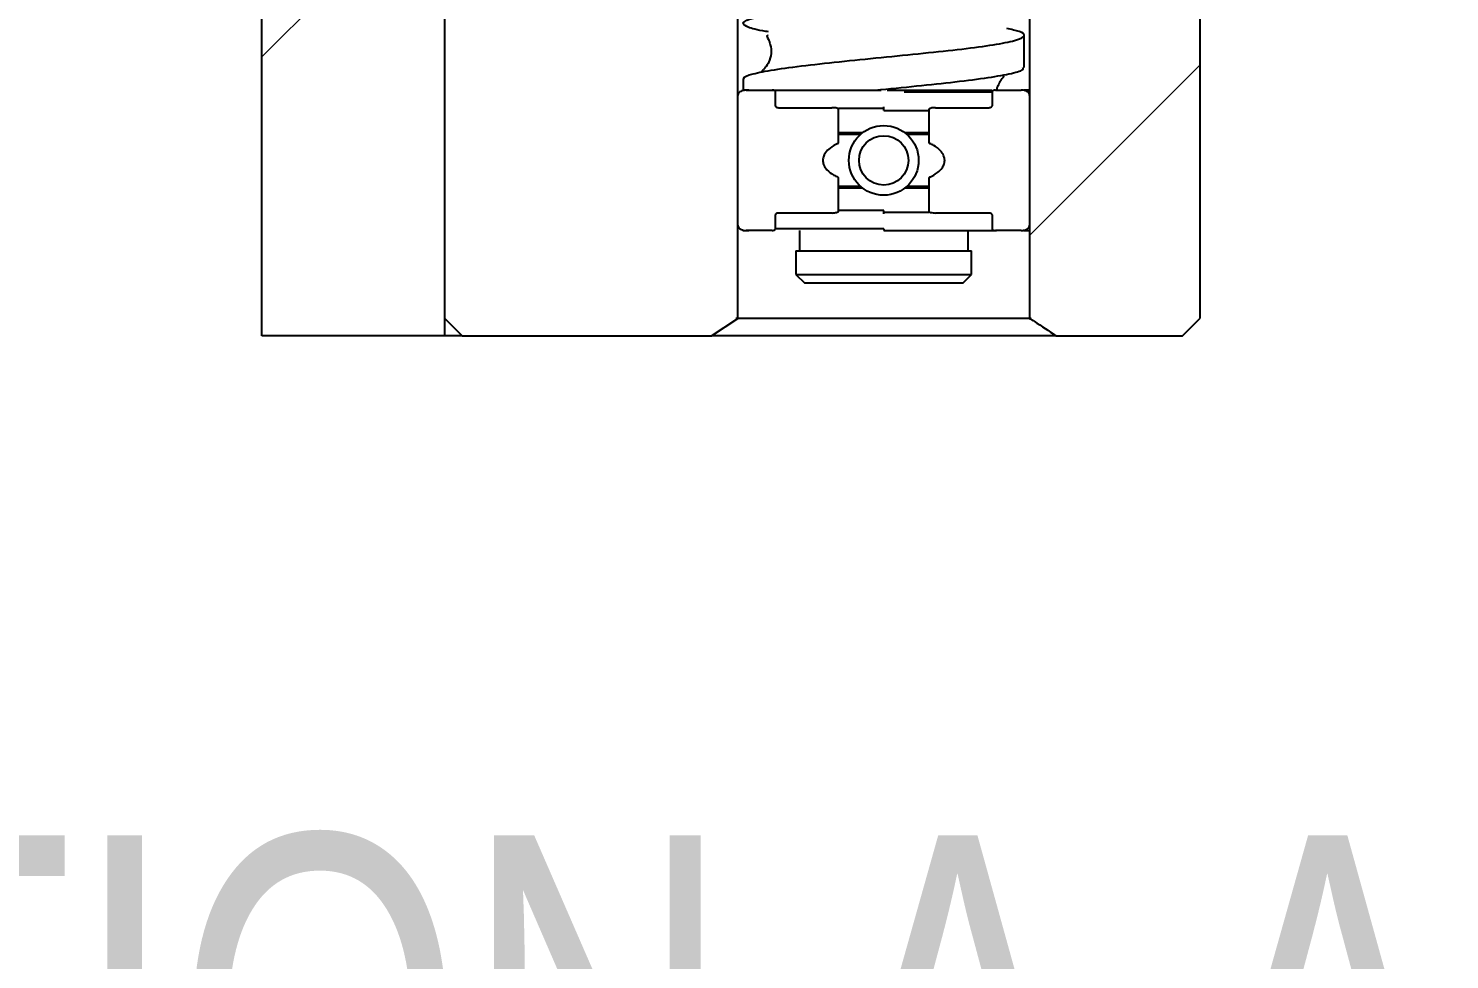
# Model space of a CAD drawing. Header units: millimetres. Extents: x 0 to 279, y 0 to 216.
# Drawn here: x 227.29 to 240.77, y 41.33 to 50.17 of the extents above; entities that cross this region are included whole.
import ezdxf

# ---------------------------------------------------------------- set-up
doc = ezdxf.new("R2010")
doc.units = ezdxf.units.MM
doc.layers.add('DIM', color=1, linetype='Continuous')
doc.layers.add('TITLE_BLOCK_TEXT', color=8, linetype='Continuous')
doc.styles.add('SLDTEXTSTYLE0', font='TXT', dxfattribs={"width": 0.75})

msp = doc.modelspace()

# ---------------------------------------------------------------- hatches: boundary and pattern name
at = {"layer": 'TITLE_BLOCK_TEXT', "linetype": 'Continuous', "lineweight": 18}
h = msp.add_hatch(dxfattribs=at)
h.set_pattern_fill('ANSI31', color=256, style=0)
h.paths.add_polyline_path([(229.504, 63.083), (229.504, 47.25), (231.238, 47.25), (231.238, 50.75), (231.621, 50.75), (231.621, 89.166), (231.238, 89.166), (231.238, 93.666), (231.621, 93.666), (231.621, 94.338), (230.941, 94.338), (230.941, 94.9), (229.504, 94.9), (229.504, 66.416), (230.421, 66.416), (230.421, 63.083)], flags=0)
h = msp.add_hatch(dxfattribs=at)
h.set_pattern_fill('ANSI32', color=256, style=0)
edge = h.paths.add_edge_path(flags=0)
edge.add_line((233.771, 50.583), (231.404, 50.583))
edge.add_line((231.404, 50.583), (231.238, 50.416))
edge.add_line((231.238, 50.416), (231.238, 47.416))
edge.add_line((231.238, 47.416), (231.404, 47.25))
edge.add_line((231.404, 47.25), (233.771, 47.25))
edge.add_spline(control_points=[(233.771, 47.25), (233.853, 47.307), (233.936, 47.363), (234.02, 47.416)], knot_values=[0.025672, 0.025672, 0.025672, 0.025672, 0.027476, 0.027476, 0.027476, 0.027476], weights=[1, 1, 1, 1], degree=3, periodic=0)
edge.add_line((234.02, 47.416), (234.02, 50.416))
edge.add_spline(control_points=[(234.02, 50.416), (234.005, 50.426), (233.991, 50.435), (233.976, 50.445), (233.907, 50.49), (233.839, 50.536), (233.771, 50.583)], knot_values=[0.04516, 0.04516, 0.04516, 0.04516, 0.045468, 0.045468, 0.045468, 0.046928, 0.046928, 0.046928, 0.046928], weights=[1, 1, 1, 1, 1, 1, 1], degree=3, periodic=0)
h = msp.add_hatch(dxfattribs=at)
h.set_pattern_fill('ANSI32', color=256, style=0)
edge = h.paths.add_edge_path(flags=0)
edge.add_line((238.238, 50.583), (237.037, 50.583))
edge.add_spline(control_points=[(237.037, 50.583), (236.956, 50.526), (236.873, 50.47), (236.789, 50.416)], knot_values=[0.025672, 0.025672, 0.025672, 0.025672, 0.027476, 0.027476, 0.027476, 0.027476], weights=[1, 1, 1, 1], degree=3, periodic=0)
edge.add_line((236.789, 50.416), (236.789, 47.416))
edge.add_spline(control_points=[(236.789, 47.416), (236.804, 47.407), (236.818, 47.398), (236.833, 47.388), (236.902, 47.343), (236.97, 47.297), (237.037, 47.25)], knot_values=[0.04516, 0.04516, 0.04516, 0.04516, 0.045468, 0.045468, 0.045468, 0.046928, 0.046928, 0.046928, 0.046928], weights=[1, 1, 1, 1, 1, 1, 1], degree=3, periodic=0)
edge.add_line((237.037, 47.25), (238.238, 47.25))
edge.add_line((238.238, 47.25), (238.404, 47.416))
edge.add_line((238.404, 47.416), (238.404, 50.416))
edge.add_line((238.404, 50.416), (238.238, 50.583))
h = msp.add_hatch(dxfattribs=at)
h.set_pattern_fill('ANSI32', color=256, style=0)
edge = h.paths.add_edge_path(flags=0)
edge.add_spline(control_points=[(234.968, 48.757), (234.955, 48.763), (234.942, 48.769), (234.93, 48.776), (234.906, 48.79), (234.884, 48.807), (234.865, 48.827), (234.853, 48.84), (234.843, 48.854), (234.837, 48.87), (234.832, 48.881), (234.828, 48.893), (234.827, 48.906), (234.825, 48.92), (234.827, 48.935), (234.831, 48.949), (234.835, 48.962), (234.842, 48.976), (234.85, 48.987), (234.862, 49.005), (234.878, 49.02), (234.895, 49.033), (234.918, 49.051), (234.942, 49.064), (234.968, 49.076)], knot_values=[0, 0, 0, 0, 0.000255, 0.000255, 0.000255, 0.000755, 0.000755, 0.000755, 0.001063, 0.001063, 0.001063, 0.001288, 0.001288, 0.001288, 0.001549, 0.001549, 0.001549, 0.001808, 0.001808, 0.001808, 0.002197, 0.002197, 0.002197, 0.002704, 0.002704, 0.002704, 0.002704], weights=[1, 1, 1, 1, 1, 1, 1, 1, 1, 1, 1, 1, 1, 1, 1, 1, 1, 1, 1, 1, 1, 1, 1, 1, 1], degree=3, periodic=0)
edge.add_spline(control_points=[(234.968, 49.076), (234.97, 49.077), (234.971, 49.078), (234.973, 49.079), (234.974, 49.08), (234.974, 49.08), (234.975, 49.081), (234.975, 49.082), (234.976, 49.082), (234.976, 49.083), (234.976, 49.083), (234.976, 49.084), (234.976, 49.084)], knot_values=[0, 0, 0, 0, 0.000037, 0.000037, 0.000037, 0.000051, 0.000051, 0.000051, 0.000065, 0.000065, 0.000065, 0.000072, 0.000072, 0.000072, 0.000072], weights=[1, 1, 1, 1, 1, 1, 1, 1, 1, 1, 1, 1, 1], degree=3, periodic=0)
edge.add_line((234.976, 49.084), (234.976, 49.4))
edge.add_spline(control_points=[(234.976, 49.4), (234.976, 49.4), (234.976, 49.401), (234.976, 49.401), (234.975, 49.402), (234.975, 49.403), (234.975, 49.403), (234.974, 49.404), (234.973, 49.405), (234.972, 49.406), (234.968, 49.408), (234.964, 49.409), (234.96, 49.411), (234.945, 49.415), (234.929, 49.416), (234.913, 49.416)], knot_values=[0, 0, 0, 0, 0.00001, 0.00001, 0.00001, 0.000023, 0.000023, 0.000023, 0.000046, 0.000046, 0.000046, 0.000123, 0.000123, 0.000123, 0.000409, 0.000409, 0.000409, 0.000409], weights=[1, 1, 1, 1, 1, 1, 1, 1, 1, 1, 1, 1, 1, 1, 1, 1], degree=3, periodic=0)
edge.add_line((234.913, 49.416), (234.408, 49.416))
edge.add_spline(control_points=[(234.408, 49.416), (234.403, 49.416), (234.397, 49.417), (234.392, 49.419), (234.389, 49.42), (234.386, 49.421), (234.383, 49.423), (234.381, 49.424), (234.38, 49.425), (234.379, 49.427), (234.378, 49.428), (234.377, 49.429), (234.377, 49.43), (234.376, 49.431), (234.376, 49.432), (234.376, 49.433)], knot_values=[0, 0, 0, 0, 0.000097, 0.000097, 0.000097, 0.000158, 0.000158, 0.000158, 0.000193, 0.000193, 0.000193, 0.000216, 0.000216, 0.000216, 0.000234, 0.000234, 0.000234, 0.000234], weights=[1, 1, 1, 1, 1, 1, 1, 1, 1, 1, 1, 1, 1, 1, 1, 1], degree=3, periodic=0)
edge.add_line((234.376, 49.433), (234.376, 49.566))
edge.add_spline(control_points=[(234.376, 49.566), (234.376, 49.567), (234.376, 49.569), (234.376, 49.57), (234.375, 49.571), (234.375, 49.572), (234.374, 49.573), (234.373, 49.574), (234.371, 49.576), (234.369, 49.577), (234.367, 49.579), (234.363, 49.58), (234.36, 49.581), (234.355, 49.582), (234.35, 49.583), (234.345, 49.583)], knot_values=[0, 0, 0, 0, 0.000019, 0.000019, 0.000019, 0.000042, 0.000042, 0.000042, 0.000077, 0.000077, 0.000077, 0.000139, 0.000139, 0.000139, 0.000232, 0.000232, 0.000232, 0.000232], weights=[1, 1, 1, 1, 1, 1, 1, 1, 1, 1, 1, 1, 1, 1, 1, 1], degree=3, periodic=0)
edge.add_line((234.345, 49.583), (234.1, 49.583))
edge.add_spline(control_points=[(234.1, 49.583), (234.086, 49.583), (234.071, 49.581), (234.058, 49.576), (234.051, 49.573), (234.045, 49.57), (234.039, 49.566), (234.034, 49.562), (234.03, 49.558), (234.027, 49.554), (234.025, 49.55), (234.023, 49.547), (234.021, 49.543), (234.02, 49.54), (234.02, 49.536), (234.02, 49.533)], knot_values=[0, 0, 0, 0, 0.000253, 0.000253, 0.000253, 0.000381, 0.000381, 0.000381, 0.000482, 0.000482, 0.000482, 0.000556, 0.000556, 0.000556, 0.000613, 0.000613, 0.000613, 0.000613], weights=[1, 1, 1, 1, 1, 1, 1, 1, 1, 1, 1, 1, 1, 1, 1, 1], degree=3, periodic=0)
edge.add_line((234.02, 49.533), (234.02, 48.3))
edge.add_spline(control_points=[(234.02, 48.3), (234.02, 48.296), (234.021, 48.291), (234.022, 48.287), (234.024, 48.284), (234.026, 48.28), (234.029, 48.277), (234.033, 48.272), (234.038, 48.268), (234.043, 48.265), (234.051, 48.259), (234.06, 48.256), (234.069, 48.253), (234.079, 48.251), (234.089, 48.25), (234.1, 48.25)], knot_values=[0, 0, 0, 0, 0.000075, 0.000075, 0.000075, 0.00015, 0.00015, 0.00015, 0.000261, 0.000261, 0.000261, 0.000433, 0.000433, 0.000433, 0.000617, 0.000617, 0.000617, 0.000617], weights=[1, 1, 1, 1, 1, 1, 1, 1, 1, 1, 1, 1, 1, 1, 1, 1], degree=3, periodic=0)
edge.add_line((234.1, 48.25), (234.345, 48.25))
edge.add_spline(control_points=[(234.345, 48.25), (234.35, 48.25), (234.356, 48.251), (234.361, 48.252), (234.364, 48.253), (234.367, 48.255), (234.37, 48.256), (234.371, 48.257), (234.372, 48.258), (234.373, 48.26), (234.374, 48.261), (234.375, 48.262), (234.375, 48.263), (234.376, 48.264), (234.376, 48.265), (234.376, 48.266)], knot_values=[0, 0, 0, 0, 0.000101, 0.000101, 0.000101, 0.000157, 0.000157, 0.000157, 0.000186, 0.000186, 0.000186, 0.000209, 0.000209, 0.000209, 0.00023, 0.00023, 0.00023, 0.00023], weights=[1, 1, 1, 1, 1, 1, 1, 1, 1, 1, 1, 1, 1, 1, 1, 1], degree=3, periodic=0)
edge.add_line((234.376, 48.266), (234.376, 48.4))
edge.add_spline(control_points=[(234.376, 48.4), (234.376, 48.4), (234.376, 48.4), (234.376, 48.4), (234.376, 48.401), (234.377, 48.402), (234.377, 48.403), (234.377, 48.405), (234.378, 48.406), (234.379, 48.407), (234.38, 48.408), (234.382, 48.409), (234.383, 48.41), (234.386, 48.412), (234.389, 48.413), (234.392, 48.414), (234.397, 48.416), (234.403, 48.416), (234.408, 48.416)], knot_values=[0, 0, 0, 0, 0.000004, 0.000004, 0.000004, 0.000023, 0.000023, 0.000023, 0.000047, 0.000047, 0.000047, 0.000078, 0.000078, 0.000078, 0.000136, 0.000136, 0.000136, 0.00024, 0.00024, 0.00024, 0.00024], weights=[1, 1, 1, 1, 1, 1, 1, 1, 1, 1, 1, 1, 1, 1, 1, 1, 1, 1, 1], degree=3, periodic=0)
edge.add_line((234.408, 48.416), (234.913, 48.416))
edge.add_spline(control_points=[(234.913, 48.416), (234.925, 48.416), (234.936, 48.417), (234.947, 48.419), (234.952, 48.42), (234.957, 48.421), (234.962, 48.423), (234.964, 48.423), (234.966, 48.424), (234.967, 48.425), (234.969, 48.426), (234.971, 48.427), (234.973, 48.428), (234.973, 48.428), (234.974, 48.429), (234.974, 48.429), (234.975, 48.43), (234.975, 48.431), (234.976, 48.432), (234.976, 48.432), (234.976, 48.433), (234.976, 48.433)], knot_values=[0, 0, 0, 0, 0.000201, 0.000201, 0.000201, 0.000295, 0.000295, 0.000295, 0.000329, 0.000329, 0.000329, 0.000365, 0.000365, 0.000365, 0.00038, 0.00038, 0.00038, 0.000395, 0.000395, 0.000395, 0.000404, 0.000404, 0.000404, 0.000404], weights=[1, 1, 1, 1, 1, 1, 1, 1, 1, 1, 1, 1, 1, 1, 1, 1, 1, 1, 1, 1, 1, 1], degree=3, periodic=0)
edge.add_line((234.976, 48.433), (234.976, 48.749))
edge.add_spline(control_points=[(234.976, 48.749), (234.976, 48.749), (234.976, 48.75), (234.976, 48.75), (234.976, 48.751), (234.975, 48.751), (234.975, 48.752), (234.974, 48.753), (234.973, 48.754), (234.972, 48.754), (234.971, 48.755), (234.969, 48.756), (234.968, 48.757)], knot_values=[0, 0, 0, 0, 0.000009, 0.000009, 0.000009, 0.000021, 0.000021, 0.000021, 0.000042, 0.000042, 0.000042, 0.000073, 0.000073, 0.000073, 0.000073], weights=[1, 1, 1, 1, 1, 1, 1, 1, 1, 1, 1, 1, 1], degree=3, periodic=0)
h = msp.add_hatch(dxfattribs=at)
h.set_pattern_fill('ANSI32', color=256, style=0)
edge = h.paths.add_edge_path(flags=0)
edge.add_line((235.833, 49.4), (235.833, 49.084))
edge.add_spline(control_points=[(235.833, 49.084), (235.833, 49.084), (235.833, 49.083), (235.833, 49.083), (235.833, 49.082), (235.834, 49.082), (235.834, 49.081), (235.835, 49.08), (235.836, 49.079), (235.837, 49.079), (235.838, 49.078), (235.839, 49.077), (235.841, 49.076)], knot_values=[0, 0, 0, 0, 0.000009, 0.000009, 0.000009, 0.000021, 0.000021, 0.000021, 0.000042, 0.000042, 0.000042, 0.000073, 0.000073, 0.000073, 0.000073], weights=[1, 1, 1, 1, 1, 1, 1, 1, 1, 1, 1, 1, 1], degree=3, periodic=0)
edge.add_spline(control_points=[(235.841, 49.076), (235.854, 49.07), (235.867, 49.064), (235.879, 49.057), (235.903, 49.043), (235.925, 49.026), (235.944, 49.006), (235.955, 48.993), (235.965, 48.979), (235.972, 48.963), (235.977, 48.952), (235.981, 48.94), (235.982, 48.927), (235.983, 48.913), (235.982, 48.898), (235.978, 48.884), (235.973, 48.87), (235.967, 48.857), (235.959, 48.846), (235.946, 48.828), (235.931, 48.813), (235.913, 48.799), (235.891, 48.782), (235.867, 48.768), (235.841, 48.757)], knot_values=[0, 0, 0, 0, 0.000255, 0.000255, 0.000255, 0.000755, 0.000755, 0.000755, 0.001063, 0.001063, 0.001063, 0.001288, 0.001288, 0.001288, 0.001549, 0.001549, 0.001549, 0.001808, 0.001808, 0.001808, 0.002197, 0.002197, 0.002197, 0.002704, 0.002704, 0.002704, 0.002704], weights=[1, 1, 1, 1, 1, 1, 1, 1, 1, 1, 1, 1, 1, 1, 1, 1, 1, 1, 1, 1, 1, 1, 1, 1, 1], degree=3, periodic=0)
edge.add_spline(control_points=[(235.841, 48.757), (235.839, 48.756), (235.837, 48.755), (235.836, 48.754), (235.835, 48.753), (235.835, 48.752), (235.834, 48.752), (235.834, 48.751), (235.833, 48.751), (235.833, 48.75), (235.833, 48.749), (235.833, 48.749), (235.833, 48.749)], knot_values=[0, 0, 0, 0, 0.000037, 0.000037, 0.000037, 0.000051, 0.000051, 0.000051, 0.000065, 0.000065, 0.000065, 0.000072, 0.000072, 0.000072, 0.000072], weights=[1, 1, 1, 1, 1, 1, 1, 1, 1, 1, 1, 1, 1], degree=3, periodic=0)
edge.add_line((235.833, 48.749), (235.833, 48.433))
edge.add_spline(control_points=[(235.833, 48.433), (235.833, 48.433), (235.833, 48.432), (235.833, 48.431), (235.833, 48.431), (235.834, 48.43), (235.834, 48.43), (235.835, 48.429), (235.836, 48.428), (235.837, 48.427), (235.841, 48.425), (235.845, 48.423), (235.849, 48.422), (235.864, 48.418), (235.88, 48.416), (235.895, 48.416)], knot_values=[0, 0, 0, 0, 0.00001, 0.00001, 0.00001, 0.000023, 0.000023, 0.000023, 0.000046, 0.000046, 0.000046, 0.000123, 0.000123, 0.000123, 0.000409, 0.000409, 0.000409, 0.000409], weights=[1, 1, 1, 1, 1, 1, 1, 1, 1, 1, 1, 1, 1, 1, 1, 1], degree=3, periodic=0)
edge.add_line((235.895, 48.416), (236.401, 48.416))
edge.add_spline(control_points=[(236.401, 48.416), (236.406, 48.416), (236.411, 48.416), (236.417, 48.414), (236.42, 48.413), (236.423, 48.412), (236.426, 48.41), (236.428, 48.409), (236.429, 48.408), (236.43, 48.406), (236.431, 48.405), (236.432, 48.404), (236.432, 48.403), (236.432, 48.402), (236.433, 48.401), (236.433, 48.4)], knot_values=[0, 0, 0, 0, 0.000097, 0.000097, 0.000097, 0.000158, 0.000158, 0.000158, 0.000193, 0.000193, 0.000193, 0.000216, 0.000216, 0.000216, 0.000234, 0.000234, 0.000234, 0.000234], weights=[1, 1, 1, 1, 1, 1, 1, 1, 1, 1, 1, 1, 1, 1, 1, 1], degree=3, periodic=0)
edge.add_line((236.433, 48.4), (236.433, 48.266))
edge.add_spline(control_points=[(236.433, 48.266), (236.433, 48.265), (236.433, 48.264), (236.433, 48.263), (236.434, 48.262), (236.434, 48.261), (236.435, 48.26), (236.436, 48.258), (236.438, 48.257), (236.439, 48.256), (236.442, 48.254), (236.446, 48.253), (236.449, 48.252), (236.454, 48.25), (236.459, 48.25), (236.464, 48.25)], knot_values=[0, 0, 0, 0, 0.000019, 0.000019, 0.000019, 0.000042, 0.000042, 0.000042, 0.000077, 0.000077, 0.000077, 0.000139, 0.000139, 0.000139, 0.000232, 0.000232, 0.000232, 0.000232], weights=[1, 1, 1, 1, 1, 1, 1, 1, 1, 1, 1, 1, 1, 1, 1, 1], degree=3, periodic=0)
edge.add_line((236.464, 48.25), (236.709, 48.25))
edge.add_spline(control_points=[(236.709, 48.25), (236.723, 48.25), (236.738, 48.252), (236.751, 48.257), (236.757, 48.26), (236.764, 48.263), (236.77, 48.267), (236.774, 48.27), (236.779, 48.274), (236.782, 48.279), (236.784, 48.282), (236.786, 48.286), (236.787, 48.29), (236.788, 48.293), (236.789, 48.297), (236.789, 48.3)], knot_values=[0, 0, 0, 0, 0.000253, 0.000253, 0.000253, 0.000381, 0.000381, 0.000381, 0.000482, 0.000482, 0.000482, 0.000556, 0.000556, 0.000556, 0.000613, 0.000613, 0.000613, 0.000613], weights=[1, 1, 1, 1, 1, 1, 1, 1, 1, 1, 1, 1, 1, 1, 1, 1], degree=3, periodic=0)
edge.add_line((236.789, 48.3), (236.789, 49.533))
edge.add_spline(control_points=[(236.789, 49.533), (236.789, 49.537), (236.788, 49.542), (236.786, 49.545), (236.785, 49.549), (236.783, 49.553), (236.78, 49.556), (236.776, 49.561), (236.771, 49.565), (236.766, 49.568), (236.758, 49.573), (236.749, 49.577), (236.74, 49.579), (236.73, 49.582), (236.719, 49.583), (236.709, 49.583)], knot_values=[0, 0, 0, 0, 0.000075, 0.000075, 0.000075, 0.00015, 0.00015, 0.00015, 0.000261, 0.000261, 0.000261, 0.000433, 0.000433, 0.000433, 0.000617, 0.000617, 0.000617, 0.000617], weights=[1, 1, 1, 1, 1, 1, 1, 1, 1, 1, 1, 1, 1, 1, 1, 1], degree=3, periodic=0)
edge.add_line((236.709, 49.583), (236.464, 49.583))
edge.add_spline(control_points=[(236.464, 49.583), (236.458, 49.583), (236.453, 49.582), (236.447, 49.581), (236.444, 49.58), (236.442, 49.578), (236.439, 49.576), (236.438, 49.576), (236.436, 49.574), (236.435, 49.573), (236.435, 49.572), (236.434, 49.571), (236.433, 49.57), (236.433, 49.569), (236.433, 49.568), (236.433, 49.566)], knot_values=[0, 0, 0, 0, 0.000101, 0.000101, 0.000101, 0.000157, 0.000157, 0.000157, 0.000186, 0.000186, 0.000186, 0.000209, 0.000209, 0.000209, 0.00023, 0.00023, 0.00023, 0.00023], weights=[1, 1, 1, 1, 1, 1, 1, 1, 1, 1, 1, 1, 1, 1, 1, 1], degree=3, periodic=0)
edge.add_line((236.433, 49.566), (236.433, 49.433))
edge.add_spline(control_points=[(236.433, 49.433), (236.433, 49.433), (236.433, 49.433), (236.433, 49.432), (236.433, 49.431), (236.432, 49.43), (236.432, 49.429), (236.431, 49.428), (236.431, 49.427), (236.43, 49.426), (236.429, 49.425), (236.427, 49.424), (236.426, 49.423), (236.423, 49.421), (236.42, 49.42), (236.417, 49.419), (236.412, 49.417), (236.406, 49.416), (236.401, 49.416)], knot_values=[0, 0, 0, 0, 0.000004, 0.000004, 0.000004, 0.000023, 0.000023, 0.000023, 0.000047, 0.000047, 0.000047, 0.000078, 0.000078, 0.000078, 0.000136, 0.000136, 0.000136, 0.00024, 0.00024, 0.00024, 0.00024], weights=[1, 1, 1, 1, 1, 1, 1, 1, 1, 1, 1, 1, 1, 1, 1, 1, 1, 1, 1], degree=3, periodic=0)
edge.add_line((236.401, 49.416), (235.895, 49.416))
edge.add_spline(control_points=[(235.895, 49.416), (235.884, 49.416), (235.873, 49.416), (235.862, 49.414), (235.857, 49.413), (235.852, 49.412), (235.847, 49.41), (235.845, 49.409), (235.843, 49.409), (235.841, 49.408), (235.84, 49.407), (235.838, 49.406), (235.836, 49.405), (235.836, 49.405), (235.835, 49.404), (235.834, 49.403), (235.834, 49.403), (235.833, 49.402), (235.833, 49.401), (235.833, 49.401), (235.833, 49.4), (235.833, 49.4)], knot_values=[0, 0, 0, 0, 0.000201, 0.000201, 0.000201, 0.000295, 0.000295, 0.000295, 0.000329, 0.000329, 0.000329, 0.000365, 0.000365, 0.000365, 0.00038, 0.00038, 0.00038, 0.000395, 0.000395, 0.000395, 0.000404, 0.000404, 0.000404, 0.000404], weights=[1, 1, 1, 1, 1, 1, 1, 1, 1, 1, 1, 1, 1, 1, 1, 1, 1, 1, 1, 1, 1, 1], degree=3, periodic=0)
h = msp.add_hatch(dxfattribs=at)
h.set_pattern_fill('ANSI32', color=256, style=0)
edge = h.paths.add_edge_path(flags=0)
edge.add_arc((235.404, 48.916), 0.234, 0, 360)

# ---------------------------------------------------------------- linework, layer by layer
at = {"color": 7, "linetype": 'Continuous', "lineweight": 25}
for p, q in [((229.504, 47.25), (229.504, 63.083)), ((231.238, 47.25), (231.238, 50.75)), ((231.238, 47.416), (231.238, 50.416)), ((234.02, 47.416), (234.02, 50.416)), ((236.789, 50.416), (236.789, 47.416)), ((238.404, 50.416), (238.404, 47.416)), ((236.738, 49.799), (236.738, 50.104)), ((234.071, 49.687), (234.071, 49.583)), ((234.02, 48.3), (234.02, 49.533)), ((234.124, 49.583), (234.067, 49.583)), ((234.1, 49.583), (234.345, 49.583)), ((234.345, 49.583), (235.324, 49.583)), ((234.376, 49.433), (234.376, 49.566)), ((235.599, 49.566), (236.433, 49.566)), ((236.433, 49.566), (236.433, 49.433)), ((236.464, 49.583), (236.709, 49.583)), ((236.789, 49.582), (236.73, 49.583)), ((236.789, 49.583), (236.738, 49.583)), ((236.789, 49.533), (236.789, 48.3)), ((234.408, 49.416), (234.913, 49.416)), ((234.976, 49.084), (234.976, 49.4)), ((235.404, 49.391), (235.833, 49.391)), ((235.833, 49.4), (235.833, 49.084)), ((235.895, 49.416), (236.401, 49.416)), ((234.976, 48.433), (234.976, 48.749)), ((235.833, 48.749), (235.833, 48.433)), ((234.913, 48.416), (234.408, 48.416)), ((235.404, 48.441), (234.976, 48.441)), ((236.401, 48.416), (235.895, 48.416)), ((234.376, 48.266), (234.376, 48.4)), ((236.433, 48.4), (236.433, 48.266)), ((234.067, 48.25), (234.124, 48.25)), ((234.345, 48.25), (234.1, 48.25)), ((235.404, 48.266), (234.376, 48.266)), ((234.604, 48.25), (234.604, 48.058)), ((236.204, 48.058), (236.204, 48.25)), ((236.709, 48.25), (236.464, 48.25)), ((236.73, 48.25), (236.789, 48.251)), ((234.571, 48.058), (234.571, 47.833)), ((234.571, 48.058), (234.949, 48.058)), ((234.949, 48.058), (236.238, 48.058)), ((236.238, 47.833), (236.238, 48.058)), ((234.571, 47.833), (234.654, 47.75)), ((234.571, 47.833), (234.949, 47.833)), ((234.994, 47.75), (234.654, 47.75)), ((234.949, 47.833), (236.238, 47.833)), ((236.154, 47.75), (234.994, 47.75)), ((236.154, 47.75), (236.238, 47.833)), ((231.238, 47.416), (231.404, 47.25)), ((233.771, 47.25), (234.02, 47.416)), ((236.804, 47.416), (234.002, 47.416)), ((238.238, 47.25), (238.404, 47.416)), ((231.238, 47.25), (229.504, 47.25)), ((231.404, 47.25), (231.238, 47.25)), ((231.404, 47.25), (233.771, 47.25)), ((237.039, 47.25), (233.78, 47.25)), ((237.037, 47.25), (238.238, 47.25))]:
    msp.add_line(p, q, dxfattribs=at)
at = {"color": 8, "linetype": 'Continuous', "lineweight": 25}
for p, q in [((235.201, 49.178), (234.976, 49.178)), ((234.976, 49.165), (235.186, 49.165)), ((235.833, 49.178), (235.607, 49.178)), ((235.623, 49.165), (235.833, 49.165)), ((235.186, 48.668), (234.976, 48.668)), ((234.976, 48.655), (235.201, 48.655)), ((235.607, 48.655), (235.833, 48.655)), ((235.833, 48.668), (235.623, 48.668))]:
    msp.add_line(p, q, dxfattribs=at)
at = {"color": 7, "linetype": 'Continuous', "lineweight": 25}
for radius in [0.331, 0.234]:
    msp.add_circle((235.404, 48.916), radius, dxfattribs=at)
for points, knots in [([(234.312, 50.137), (234.293, 50.139), (234.187, 50.156), (234.092, 50.186), (234.052, 50.225), (234.145, 50.266), (234.351, 50.306), (234.653, 50.347), (234.993, 50.383), (235.355, 50.42), (235.72, 50.456), (236.093, 50.495), (236.41, 50.536), (236.63, 50.575), (236.739, 50.608), (236.726, 50.627), (236.723, 50.633)], [0, 0, 0, 0, 0.0169348, 0.0983328, 0.179239, 0.2607237, 0.3416725, 0.4229539, 0.5041552, 0.5640034, 0.643215, 0.7222229, 0.8036687, 0.8845659, 0.9660276, 1, 1, 1, 1]), ([(234.082, 49.687), (234.079, 49.69), (234.061, 49.706), (234.151, 49.737), (234.349, 49.777), (234.654, 49.817), (235.025, 49.858), (235.431, 49.898), (235.834, 49.939), (236.199, 49.978), (236.49, 50.019), (236.683, 50.059), (236.755, 50.099), (236.722, 50.136), (236.616, 50.158), (236.572, 50.168)], [0, 0, 0, 0, 0.019552, 0.1036198, 0.1871348, 0.2709929, 0.3547684, 0.4383221, 0.5223694, 0.6058314, 0.6898551, 0.7734432, 0.8571631, 0.9410743, 1, 1, 1, 1]), ([(234.308, 50.102), (234.305, 50.101), (234.289, 50.099), (234.302, 50.082), (234.316, 50.05), (234.329, 50.015), (234.341, 49.949), (234.327, 49.871), (234.295, 49.812), (234.269, 49.783), (234.253, 49.768), (234.247, 49.763), (234.248, 49.762), (234.249, 49.762)], [0, 0, 0, 0, 0.057874, 0.305119, 0.377258, 0.402599, 0.524687, 0.656413, 0.76861, 0.842821, 0.867989, 0.905798, 1, 1, 1, 1]), ([(235.324, 49.583), (235.456, 49.596), (235.72, 49.622), (236.094, 49.662), (236.41, 49.702), (236.63, 49.742), (236.739, 49.775), (236.726, 49.794), (236.723, 49.799)], [0, 0, 0, 0, 0.1816794, 0.3628916, 0.5496954, 0.7352408, 0.9220811, 1, 1, 1, 1]), ([(236.48, 49.583), (236.48, 49.586), (236.48, 49.606), (236.497, 49.641), (236.517, 49.677), (236.535, 49.7), (236.548, 49.714), (236.539, 49.714), (236.535, 49.714)], [0, 0, 0, 0, 0.030944, 0.18672, 0.352928, 0.553438, 0.800703, 1, 1, 1, 1]), ([(234.1, 49.583), (234.085, 49.582), (234.064, 49.58), (234.04, 49.567), (234.027, 49.555), (234.021, 49.544), (234.02, 49.536), (234.02, 49.533)], [0, 0, 0, 0, 0.409834, 0.620341, 0.784988, 0.905949, 1, 1, 1, 1]), ([(234.376, 49.566), (234.376, 49.567), (234.376, 49.57), (234.373, 49.574), (234.368, 49.578), (234.358, 49.582), (234.35, 49.583), (234.345, 49.583)], [0, 0, 0, 0, 0.081399, 0.180976, 0.332615, 0.601382, 1, 1, 1, 1]), ([(235.324, 49.583), (235.324, 49.583), (235.325, 49.583), (235.332, 49.583), (235.349, 49.583), (235.368, 49.583), (235.38, 49.583)], [0, 0, 0, 0, 0.090009, 0.23682, 0.496075, 1, 1, 1, 1]), ([(235.438, 49.583), (235.452, 49.583), (235.555, 49.583), (235.735, 49.583), (235.962, 49.583), (236.147, 49.583), (236.295, 49.583), (236.39, 49.583), (236.42, 49.583), (236.429, 49.583)], [0, 0, 0, 0, 0.030108, 0.235329, 0.408421, 0.586952, 0.750948, 0.921119, 1, 1, 1, 1]), ([(236.464, 49.583), (236.458, 49.583), (236.45, 49.582), (236.44, 49.578), (236.435, 49.574), (236.433, 49.57), (236.433, 49.568), (236.433, 49.566)], [0, 0, 0, 0, 0.438452, 0.680259, 0.808017, 0.90954, 1, 1, 1, 1]), ([(236.789, 49.533), (236.788, 49.537), (236.787, 49.546), (236.779, 49.558), (236.764, 49.571), (236.739, 49.581), (236.719, 49.582), (236.709, 49.583)], [0, 0, 0, 0, 0.121961, 0.243185, 0.424205, 0.701535, 1, 1, 1, 1]), ([(234.376, 49.433), (234.376, 49.432), (234.377, 49.43), (234.379, 49.426), (234.384, 49.422), (234.394, 49.417), (234.403, 49.417), (234.408, 49.416)], [0, 0, 0, 0, 0.079878, 0.177315, 0.324947, 0.586945, 1, 1, 1, 1]), ([(234.976, 49.4), (234.976, 49.4), (234.976, 49.402), (234.974, 49.404), (234.969, 49.408), (234.949, 49.415), (234.929, 49.416), (234.913, 49.416)], [0, 0, 0, 0, 0.0254852, 0.0569848, 0.1146572, 0.3027741, 1, 1, 1, 1]), ([(235.404, 49.408), (235.288, 49.408), (235.136, 49.408), (235.006, 49.408), (234.976, 49.408)], [0, 0, 0, 0, 0.769619, 1, 1, 1, 1]), ([(235.404, 49.408), (235.404, 49.408), (235.404, 49.409), (235.404, 49.414), (235.404, 49.419), (235.404, 49.423), (235.404, 49.425)], [0, 0, 0, 0, 0.270261, 0.562429, 0.789736, 1, 1, 1, 1]), ([(235.404, 49.391), (235.404, 49.394), (235.404, 49.399), (235.404, 49.404), (235.404, 49.408), (235.404, 49.408), (235.404, 49.408)], [0, 0, 0, 0, 0.2702613, 0.5624294, 0.7897364, 1, 1, 1, 1]), ([(235.895, 49.416), (235.884, 49.416), (235.868, 49.415), (235.85, 49.411), (235.841, 49.408), (235.837, 49.406), (235.834, 49.403), (235.833, 49.402), (235.833, 49.4), (235.833, 49.4)], [0, 0, 0, 0, 0.4958, 0.728329, 0.814123, 0.903745, 0.940169, 0.976963, 1, 1, 1, 1]), ([(236.401, 49.416), (236.406, 49.417), (236.415, 49.417), (236.425, 49.422), (236.43, 49.426), (236.432, 49.429), (236.433, 49.432), (236.433, 49.433), (236.433, 49.433)], [0, 0, 0, 0, 0.429968, 0.674608, 0.802678, 0.904624, 0.9843, 1, 1, 1, 1]), ([(234.968, 49.076), (234.943, 49.063), (234.899, 49.04), (234.852, 48.995), (234.829, 48.95), (234.824, 48.907), (234.836, 48.864), (234.87, 48.817), (234.918, 48.781), (234.955, 48.763), (234.968, 48.757)], [0, 0, 0, 0, 0.18761, 0.331544, 0.42727, 0.523736, 0.606868, 0.720877, 0.905249, 1, 1, 1, 1]), ([(234.968, 49.076), (234.97, 49.077), (234.972, 49.078), (234.975, 49.081), (234.976, 49.083), (234.976, 49.084), (234.976, 49.084)], [0, 0, 0, 0, 0.511212, 0.702687, 0.896246, 1, 1, 1, 1]), ([(235.833, 49.084), (235.833, 49.084), (235.833, 49.083), (235.834, 49.081), (235.837, 49.078), (235.84, 49.077), (235.841, 49.076)], [0, 0, 0, 0, 0.126875, 0.290966, 0.583383, 1, 1, 1, 1]), ([(235.841, 48.757), (235.866, 48.77), (235.91, 48.792), (235.957, 48.838), (235.98, 48.883), (235.985, 48.925), (235.973, 48.968), (235.939, 49.016), (235.891, 49.052), (235.854, 49.07), (235.841, 49.076)], [0, 0, 0, 0, 0.18761, 0.331544, 0.42727, 0.523736, 0.606868, 0.720877, 0.905249, 1, 1, 1, 1]), ([(234.976, 48.749), (234.976, 48.749), (234.976, 48.75), (234.975, 48.752), (234.972, 48.755), (234.969, 48.756), (234.968, 48.757)], [0, 0, 0, 0, 0.126875, 0.290966, 0.583383, 1, 1, 1, 1]), ([(235.841, 48.757), (235.839, 48.756), (235.837, 48.754), (235.834, 48.752), (235.833, 48.75), (235.833, 48.749), (235.833, 48.749)], [0, 0, 0, 0, 0.5112117, 0.7026874, 0.8962463, 1, 1, 1, 1]), ([(234.408, 48.416), (234.403, 48.416), (234.394, 48.415), (234.384, 48.411), (234.379, 48.407), (234.377, 48.404), (234.376, 48.401), (234.376, 48.4), (234.376, 48.4)], [0, 0, 0, 0, 0.4299679, 0.6746076, 0.8026776, 0.9046242, 0.9843003, 1, 1, 1, 1]), ([(234.913, 48.416), (234.925, 48.417), (234.941, 48.418), (234.959, 48.422), (234.967, 48.425), (234.972, 48.427), (234.975, 48.429), (234.976, 48.431), (234.976, 48.433), (234.976, 48.433)], [0, 0, 0, 0, 0.4958, 0.728329, 0.814123, 0.903745, 0.940169, 0.976963, 1, 1, 1, 1]), ([(235.404, 48.425), (235.404, 48.425), (235.404, 48.426), (235.404, 48.43), (235.404, 48.436), (235.404, 48.44), (235.404, 48.441)], [0, 0, 0, 0, 0.270261, 0.562429, 0.789736, 1, 1, 1, 1]), ([(235.404, 48.425), (235.521, 48.425), (235.672, 48.425), (235.803, 48.425), (235.833, 48.425)], [0, 0, 0, 0, 0.769619, 1, 1, 1, 1]), ([(235.404, 48.408), (235.404, 48.41), (235.404, 48.415), (235.404, 48.421), (235.404, 48.424), (235.404, 48.425), (235.404, 48.425)], [0, 0, 0, 0, 0.2702613, 0.5624294, 0.7897364, 1, 1, 1, 1]), ([(235.833, 48.433), (235.833, 48.433), (235.833, 48.431), (235.835, 48.429), (235.839, 48.425), (235.86, 48.418), (235.88, 48.417), (235.895, 48.416)], [0, 0, 0, 0, 0.025485, 0.056985, 0.114657, 0.302774, 1, 1, 1, 1]), ([(236.433, 48.4), (236.433, 48.401), (236.432, 48.403), (236.43, 48.407), (236.425, 48.411), (236.415, 48.415), (236.406, 48.416), (236.401, 48.416)], [0, 0, 0, 0, 0.0798779, 0.1773147, 0.3249466, 0.5869446, 1, 1, 1, 1]), ([(234.02, 48.3), (234.02, 48.296), (234.021, 48.287), (234.03, 48.275), (234.045, 48.262), (234.07, 48.252), (234.089, 48.25), (234.1, 48.25)], [0, 0, 0, 0, 0.121961, 0.243185, 0.424205, 0.701535, 1, 1, 1, 1]), ([(236.709, 48.25), (236.723, 48.251), (236.745, 48.253), (236.769, 48.265), (236.782, 48.277), (236.788, 48.289), (236.789, 48.297), (236.789, 48.3)], [0, 0, 0, 0, 0.409834, 0.620341, 0.784988, 0.905949, 1, 1, 1, 1]), ([(234.345, 48.25), (234.35, 48.25), (234.359, 48.251), (234.369, 48.255), (234.373, 48.259), (234.376, 48.263), (234.376, 48.265), (234.376, 48.266)], [0, 0, 0, 0, 0.438452, 0.680259, 0.808017, 0.90954, 1, 1, 1, 1]), ([(235.404, 48.266), (235.404, 48.264), (235.404, 48.259), (235.404, 48.254), (235.404, 48.25), (235.404, 48.25), (235.404, 48.25)], [0, 0, 0, 0, 0.270261, 0.562429, 0.789736, 1, 1, 1, 1]), ([(235.404, 48.25), (235.506, 48.25), (235.735, 48.25), (236.013, 48.25), (236.222, 48.25), (236.36, 48.25), (236.456, 48.25), (236.469, 48.25), (236.475, 48.25)], [0, 0, 0, 0, 0.180637, 0.409126, 0.54284, 0.687872, 0.841571, 1, 1, 1, 1]), ([(236.433, 48.266), (236.433, 48.265), (236.433, 48.263), (236.435, 48.259), (236.44, 48.255), (236.45, 48.251), (236.459, 48.25), (236.464, 48.25)], [0, 0, 0, 0, 0.081399, 0.180976, 0.332615, 0.601382, 1, 1, 1, 1]), ([(236.789, 47.416), (236.803, 47.407), (236.887, 47.353), (236.97, 47.297), (237.037, 47.25)], [0, 0, 0, 0, 0.174425, 1, 1, 1, 1])]:
    msp.add_open_spline(points, degree=3, knots=knots, dxfattribs=at)

# ---------------------------------------------------------------- texts
at = {"layer": 'DIM', "insert": (229.566, 42.508), "char_height": 3.5, "attachment_point": 2, "style": 'SLDTEXTSTYLE0'}
msp.add_mtext('SECTION A-A', dxfattribs=at)

doc.saveas('drawing.dxf')
